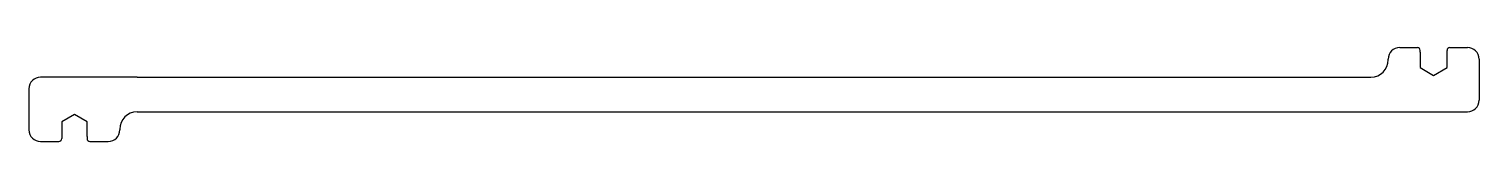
# Model space of a CAD drawing. Extents: x -503 to 503, y -32 to 32.
import ezdxf

# ---------------------------------------------------------------- set-up
doc = ezdxf.new("R2010")
doc.units = 0
doc.layers.add('Sketch', color=7, linetype='CONTINUOUS')

msp = doc.modelspace()

# ---------------------------------------------------------------- linework, layer by layer
at = {"layer": 'Sketch'}
for p, q in [((448.25, 32.5), (460.45, 32.5)), ((462.45, 29.3694), (462.45, 30.5)), ((481.05, 29.3694), (481.05, 30.5)), ((483.05, 32.5), (495.25, 32.5)), ((440.25, 24), (440.25, 24.5)), ((462.45, 29.3694), (462.45, 18.6306)), ((481.05, 18.6306), (481.05, 29.3694)), ((503.25, 24.5), (503.25, -4)), ((-428.25, 12), (-495.25, 12)), ((-428.25, 12), (428.25, 12)), ((462.45, 18.6306), (471.75, 13.2613)), ((471.75, 13.2613), (481.05, 18.6306)), ((-503.25, 4), (-503.25, -24.5)), ((-471.75, -13.8386), (-480.55, -18.9193)), ((-480.55, -18.9193), (-480.55, -29.0807)), ((-462.95, -18.9193), (-471.75, -13.8386)), ((-462.95, -29.0807), (-462.95, -18.9193)), ((-428.25, -12), (428.25, -12)), ((428.25, -12), (495.25, -12)), ((-480.55, -29.0807), (-480.55, -30.5)), ((-462.95, -29.0807), (-462.95, -30.5)), ((-440.25, -24), (-440.25, -24.5)), ((-495.25, -32.5), (-482.55, -32.5)), ((-460.95, -32.5), (-448.25, -32.5))]:
    msp.add_line(p, q, dxfattribs=at)
for centre, radius, start, end in [((448.25, 24.5), 8, 90, 180), ((460.45, 30.5), 2, 0, 90), ((483.05, 30.5), 2, 90, 180), ((495.25, 24.5), 8, 0, 90), ((428.25, 24), 12, -90, 0), ((-495.25, 4), 8, 90, 180), ((495.25, -4), 8, -90, 0), ((-428.25, -24), 12, 90, 180), ((-495.25, -24.5), 8, 180, -90), ((-448.25, -24.5), 8, -90, 0), ((-482.55, -30.5), 2, -90, 0), ((-460.95, -30.5), 2, 180, -90)]:
    msp.add_arc(centre, radius, start, end, dxfattribs=at)

doc.saveas('drawing.dxf')
